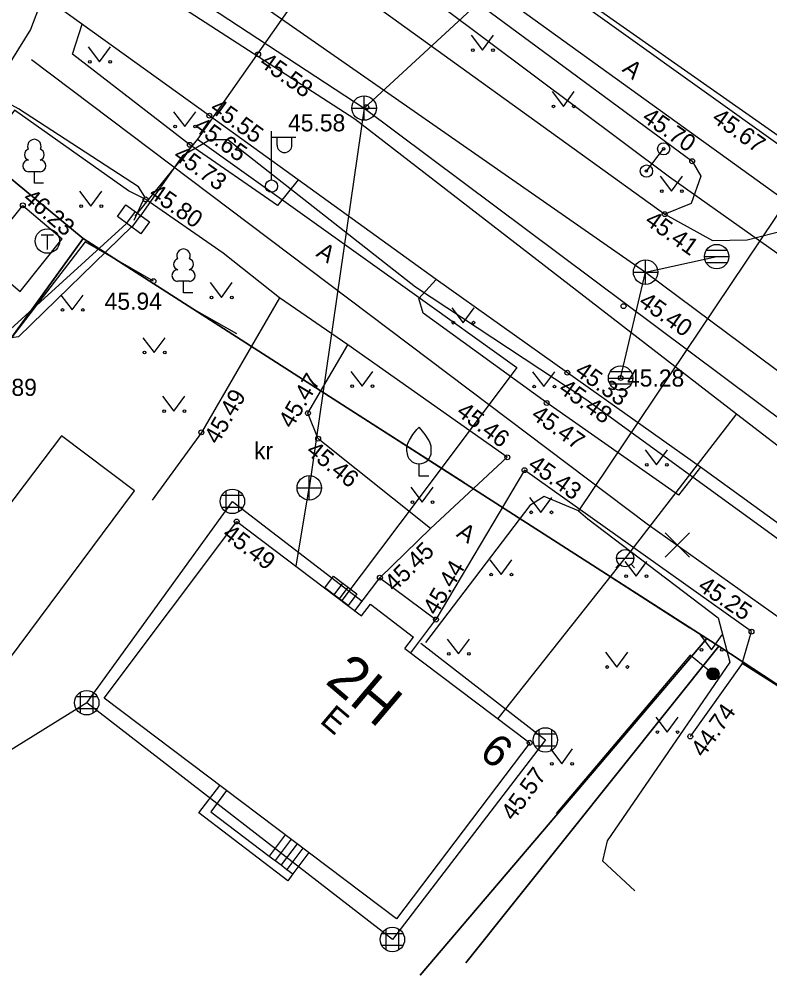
# Model space of a CAD drawing. Extents: x 641898 to 642187, y 6456130 to 6456463.
# Drawn here: x 642106.68 to 642137.38, y 6456366.32 to 6456405.54 of the extents above; entities that cross this region are included whole.
import ezdxf

# ---------------------------------------------------------------- set-up
doc = ezdxf.new("R2010")
doc.units = 0
for name, color, linetype in [('AED', 7, 'Continuous'), ('DKAEV', 7, 'Continuous'), ('DTRASS', 7, 'Continuous'), ('HALJASTUS', 7, 'Continuous'), ('HOONE', 7, 'Continuous'), ('KKAEV', 7, 'Continuous'), ('KORGUS', 7, 'Continuous'), ('KTRASS', 7, 'Continuous'), ('LIIKLUS', 7, 'Continuous'), ('MPKAABEL', 7, 'Continuous'), ('PIIR', 7, 'Continuous'), ('POST', 7, 'Continuous'), ('PUU', 7, 'Continuous'), ('SITRASS', 7, 'Continuous'), ('SKKAEV', 7, 'Continuous'), ('SKTRASS', 7, 'Continuous'), ('TEE', 7, 'Continuous'), ('TKAEV', 7, 'Continuous'), ('TTRASS', 7, 'Continuous'), ('VKAEV', 7, 'Continuous'), ('VTRASS', 7, 'Continuous')]:
    doc.layers.add(name, color=color, linetype=linetype)

msp = doc.modelspace()

# ---------------------------------------------------------------- linework, layer by layer
at = {"layer": 'AED'}
for points in [[(642086.606, 6456365.23), (642109.3, 6456396.57)], [(642135.055, 6456378.781), (642134.122, 6456379.539), (642128.64, 6456373.07)]]:
    msp.add_lwpolyline(points, dxfattribs=at)
at = {"layer": 'DKAEV'}
for p, q in [((642115.153, 6456385.397), (642115.153, 6456386.263)), ((642115.653, 6456386.263), (642115.653, 6456385.397)), ((642114.97, 6456386.08), (642115.836, 6456386.08)), ((642115.836, 6456385.58), (642114.97, 6456385.58)), ((642109.195, 6456377.169), (642109.195, 6456378.035)), ((642109.695, 6456378.035), (642109.695, 6456377.169)), ((642109.012, 6456377.852), (642109.878, 6456377.852)), ((642109.878, 6456377.352), (642109.012, 6456377.352)), ((642127.95, 6456375.647), (642127.95, 6456376.513)), ((642128.45, 6456376.513), (642128.45, 6456375.647)), ((642127.767, 6456376.33), (642128.633, 6456376.33)), ((642128.633, 6456375.83), (642127.767, 6456375.83)), ((642121.694, 6456367.492), (642121.694, 6456368.358)), ((642122.194, 6456368.358), (642122.194, 6456367.492)), ((642121.511, 6456368.175), (642122.377, 6456368.175)), ((642122.377, 6456367.675), (642121.511, 6456367.675))]:
    msp.add_line(p, q, dxfattribs=at)
for centre in [(642115.403, 6456385.83), (642109.445, 6456377.602), (642128.2, 6456376.08), (642121.944, 6456367.925)]:
    msp.add_circle(centre, 0.5, dxfattribs=at)
at = {"layer": 'DTRASS'}
for points in [[(642109.445, 6456377.602), (642115.403, 6456385.83), (642120.713, 6456381.754)], [(642123.11, 6456380.033), (642128.2, 6456376.08), (642121.944, 6456367.925), (642109.445, 6456377.602)], [(642109.445, 6456377.602), (642097.207, 6456370.006), (642085.312, 6456352.168), (642072.514, 6456332.697)]]:
    msp.add_lwpolyline(points, dxfattribs=at)
at = {"layer": 'HALJASTUS'}
for p, q in [((642125.168, 6456404.88), (642125.631, 6456404.273)), ((642125.631, 6456404.273), (642126.077, 6456404.88)), ((642109.51, 6456404.4), (642109.973, 6456403.793)), ((642109.973, 6456403.793), (642110.419, 6456404.4)), ((642128.473, 6456402.579), (642128.937, 6456401.973)), ((642128.937, 6456401.973), (642129.382, 6456402.579)), ((642112.994, 6456401.753), (642113.458, 6456401.146)), ((642113.458, 6456401.146), (642113.903, 6456401.753)), ((642132.896, 6456399.117), (642133.359, 6456398.51)), ((642133.359, 6456398.51), (642133.805, 6456399.117)), ((642109.152, 6456398.503), (642109.616, 6456397.896)), ((642109.616, 6456397.896), (642110.061, 6456398.503)), ((642114.491, 6456394.773), (642114.954, 6456394.166)), ((642114.954, 6456394.166), (642115.4, 6456394.773)), ((642108.393, 6456394.259), (642108.856, 6456393.652)), ((642108.856, 6456393.652), (642109.302, 6456394.259)), ((642124.375, 6456393.74), (642124.838, 6456393.133)), ((642124.838, 6456393.133), (642125.284, 6456393.74)), ((642111.743, 6456392.517), (642112.207, 6456391.91)), ((642112.207, 6456391.91), (642112.652, 6456392.517)), ((642120.242, 6456391.143), (642120.706, 6456390.536)), ((642120.706, 6456390.536), (642121.151, 6456391.143)), ((642127.68, 6456391.126), (642128.144, 6456390.519)), ((642128.144, 6456390.519), (642128.589, 6456391.126)), ((642112.547, 6456390.127), (642113.011, 6456389.52)), ((642113.011, 6456389.52), (642113.456, 6456390.127)), ((642132.282, 6456387.932), (642132.745, 6456387.325)), ((642132.745, 6456387.325), (642133.191, 6456387.932)), ((642122.699, 6456386.408), (642123.163, 6456385.801)), ((642123.163, 6456385.801), (642123.608, 6456386.408)), ((642127.558, 6456385.989), (642128.021, 6456385.382)), ((642128.021, 6456385.382), (642128.467, 6456385.989)), ((642125.927, 6456383.442), (642126.39, 6456382.836)), ((642126.39, 6456382.836), (642126.836, 6456383.442)), ((642131.444, 6456383.375), (642131.908, 6456382.769)), ((642131.908, 6456382.769), (642132.353, 6456383.375)), ((642134.527, 6456380.371), (642134.99, 6456379.764)), ((642134.99, 6456379.764), (642135.436, 6456380.371)), ((642124.185, 6456380.204), (642124.648, 6456379.597)), ((642124.648, 6456379.597), (642125.094, 6456380.204)), ((642130.662, 6456379.668), (642131.126, 6456379.061)), ((642131.126, 6456379.061), (642131.571, 6456379.668)), ((642132.717, 6456377.009), (642133.181, 6456376.403)), ((642133.181, 6456376.403), (642133.626, 6456377.009)), ((642128.406, 6456375.714), (642128.87, 6456375.107)), ((642128.87, 6456375.107), (642129.315, 6456375.714))]:
    msp.add_line(p, q, dxfattribs=at)
for points in [[(642112.178, 6456394.826), (642109.377, 6456396.437), (642104.806, 6456390.491)], [(642115.582, 6456392.678), (642113.951, 6456393.599)], [(642120.251, 6456389.571), (642124.869, 6456386.618)], [(642126.917, 6456385.291), (642134.106, 6456380.668)]]:
    msp.add_lwpolyline(points, dxfattribs=at)
for centre in [(642125.23, 6456404.273), (642126.059, 6456404.273), (642109.572, 6456403.793), (642110.401, 6456403.793), (642128.536, 6456401.973), (642129.365, 6456401.973), (642113.057, 6456401.146), (642113.885, 6456401.146), (642132.958, 6456398.51), (642133.787, 6456398.51), (642109.215, 6456397.896), (642110.043, 6456397.896), (642114.553, 6456394.166), (642115.382, 6456394.166), (642108.455, 6456393.652), (642109.284, 6456393.652), (642124.437, 6456393.133), (642125.266, 6456393.133), (642111.806, 6456391.91), (642112.634, 6456391.91), (642120.305, 6456390.536), (642121.134, 6456390.536), (642127.743, 6456390.519), (642128.572, 6456390.519), (642112.61, 6456389.52), (642113.439, 6456389.52), (642132.344, 6456387.325), (642133.173, 6456387.325), (642122.762, 6456385.801), (642123.591, 6456385.801), (642127.62, 6456385.382), (642128.449, 6456385.382), (642125.989, 6456382.836), (642126.818, 6456382.836), (642131.507, 6456382.769), (642132.335, 6456382.769), (642124.247, 6456379.597), (642125.076, 6456379.597), (642134.589, 6456379.764), (642135.418, 6456379.764), (642130.725, 6456379.061), (642131.554, 6456379.061), (642132.78, 6456376.403), (642133.609, 6456376.403), (642128.469, 6456375.107), (642129.298, 6456375.107)]:
    msp.add_circle(centre, 0.055, dxfattribs=at)
at = {"layer": 'HOONE'}
for p, q in [((642120.414, 6456381.358), (642121.435, 6456382.71)), ((642121.435, 6456382.71), (642123.726, 6456380.999)), ((642120.687, 6456381.152), (642121.048, 6456381.631)), ((642121.048, 6456381.631), (642122.803, 6456380.283)), ((642122.697, 6456379.635), (642123.726, 6456380.999)), ((642122.453, 6456379.819), (642122.803, 6456380.283))]:
    msp.add_line(p, q, dxfattribs=at)
for points in [[(642111.401, 6456386.256), (642108.416, 6456388.51), (642097.595, 6456374.232), (642100.644, 6456371.84), (642111.401, 6456386.256)], [(642110.153, 6456377.794), (642115.579, 6456385.007), (642120.687, 6456381.152)], [(642122.453, 6456379.819), (642127.559, 6456375.965), (642122.116, 6456368.768), (642110.153, 6456377.794)], [(642118.525, 6456371.478), (642117.87, 6456370.611), (642117.67, 6456370.317), (642114.035, 6456373.098), (642114.885, 6456374.224)], [(642115.168, 6456374.01), (642114.515, 6456373.145), (642116.913, 6456371.334), (642117.152, 6456371.154), (642117.391, 6456370.973), (642117.631, 6456370.792), (642117.87, 6456370.611)], [(642117.567, 6456372.2), (642116.913, 6456371.334)], [(642117.806, 6456372.02), (642117.152, 6456371.154)], [(642118.046, 6456371.839), (642117.391, 6456370.973)], [(642118.285, 6456371.658), (642117.631, 6456370.792)]]:
    msp.add_lwpolyline(points, dxfattribs=at)
at = {"layer": 'KKAEV'}
for p, q in [((642120.79, 6456401.404), (642120.79, 6456402.404)), ((642120.29, 6456401.904), (642121.29, 6456401.904)), ((642118.545, 6456385.883), (642118.545, 6456386.883)), ((642118.045, 6456386.383), (642119.045, 6456386.383))]:
    msp.add_line(p, q, dxfattribs=at)
for centre in [(642120.79, 6456401.904), (642118.545, 6456386.383)]:
    msp.add_circle(centre, 0.5, dxfattribs=at)
at = {"layer": 'KORGUS'}
for centre in [(642116.455, 6456404.101), (642120.883, 6456401.938), (642114.461, 6456401.591), (642113.664, 6456400.399), (642134.203, 6456399.731), (642106.832, 6456397.927), (642111.857, 6456398.169), (642133.082, 6456397.566), (642112.178, 6456394.826), (642131.398, 6456393.807), (642129.099, 6456391.087), (642131.278, 6456390.871), (642128.257, 6456389.851), (642118.492, 6456389.435), (642114.135, 6456388.65), (642118.909, 6456388.391), (642126.644, 6456387.632), (642127.346, 6456387.106), (642115.579, 6456385.007), (642121.435, 6456382.71), (642123.726, 6456380.999), (642136.631, 6456380.506), (642127.559, 6456375.965), (642134.126, 6456376.224)]:
    msp.add_circle(centre, 0.1, dxfattribs=at)
at = {"layer": 'KTRASS'}
msp.add_line((642118.008, 6456383.188), (642118.545, 6456386.383), dxfattribs=at)
for points in [[(642097.453, 6456417.178), (642120.79, 6456401.904), (642128.312, 6456408.847)], [(642120.79, 6456401.904), (642118.546, 6456386.383)], [(642120.79, 6456401.904), (642142.159, 6456385.934), (642139.477, 6456380.04)]]:
    msp.add_lwpolyline(points, dxfattribs=at)
at = {"layer": 'LIIKLUS'}
msp.add_lwpolyline([(642132.332, 6456399.33), (642133.037, 6456400.237)], dxfattribs=at)
for centre, radius in [((642133.037, 6456400.237), 0.25), ((642133.037, 6456400.237), 0.05), ((642132.332, 6456399.33), 0.25), ((642132.332, 6456399.33), 0.05)]:
    msp.add_circle(centre, radius, dxfattribs=at)
at = {"layer": 'MPKAABEL'}
for points in [[(642111.38, 6456397.322), (642111.821, 6456398.278), (642111.566, 6456398.687), (642106.662, 6456401.878), (642104.173, 6456403.226), (642102.463, 6456404.743), (642098.416, 6456407.735), (642093.869, 6456411.053), (642088.34, 6456414.838), (642084.091, 6456418.291), (642080.802, 6456421.008), (642078.062, 6456423.4), (642076.693, 6456425.172), (642076.136, 6456425.203), (642075.518, 6456424.922)], [(642122.377, 6456412.608), (642121.876, 6456411.894), (642113.976, 6456400.639), (642111.408, 6456397.482)], [(642140.99, 6456382.049), (642138.19, 6456383.95), (642129.85, 6456390), (642122.89, 6456394.58), (642115.22, 6456400.61), (642114.49, 6456400.61), (642113.36, 6456399.95), (642111.6, 6456397.44)], [(642113.976, 6456400.639), (642122.658, 6456394.432), (642127.036, 6456391.302), (642123.036, 6456385.976), (642119.882, 6456381.774)], [(642111.3, 6456397.08), (642106.66, 6456392.56), (642105.86, 6456392.45), (642105.09, 6456392.76), (642099.85, 6456396.34), (642098.25, 6456398.24), (642097.74, 6456398.44)], [(642103.229, 6456390.056), (642103.28, 6456390.1), (642111.06, 6456397.17)]]:
    msp.add_lwpolyline(points, dxfattribs=at)
at = {"layer": 'PIIR'}
for points in [[(642138.032, 6456378.12), (642135.3, 6456379.91), (642134.8, 6456380.23), (642109.3, 6456396.57), (642085.36, 6456416.4), (642064.743, 6456431.542)], [(642014.833, 6456379.743), (642022.41, 6456385.37), (642046.27, 6456403.18), (642048.75, 6456408.2), (642051.82, 6456407.19), (642085.36, 6456416.4), (642109.3, 6456396.57), (642073.4, 6456346.82), (642063.74, 6456333.42), (642017.92, 6456331.38), (641993.48, 6456331.76), (641987.367, 6456331.835)], [(642088.288, 6456334.305), (642063.74, 6456333.42), (642109.3, 6456396.57), (642134.8, 6456380.23), (642123.086, 6456366.473)], [(642123.086, 6456366.473), (642134.8, 6456380.23), (642135.3, 6456379.91), (642124.943, 6456366.972)], [(642124.953, 6456366.975), (642135.3, 6456379.91), (642138.032, 6456378.12)]]:
    msp.add_lwpolyline(points, dxfattribs=at)
at = {"layer": 'POST'}
for p, q in [((642117, 6456398.964), (642117, 6456400.964)), ((642117, 6456400.714), (642118, 6456400.714)), ((642117.227, 6456400.393), (642117.227, 6456400.714)), ((642117.839, 6456400.393), (642117.839, 6456400.714)), ((642117, 6456398.714), (642117, 6456398.714)), ((642111.422, 6456397.68), (642111.07, 6456397.198)), ((642111.642, 6456397.52), (642111.29, 6456397.038)), ((642119.906, 6456382.489), (642119.547, 6456382.012)), ((642120.123, 6456382.325), (642119.763, 6456381.849))]:
    msp.add_line(p, q, dxfattribs=at)
for points in [[(642111.049, 6456397.952), (642112.014, 6456397.248), (642111.663, 6456396.766), (642110.698, 6456397.47)], [(642119.538, 6456382.767), (642120.491, 6456382.047), (642120.132, 6456381.571), (642119.178, 6456382.29)]]:
    msp.add_lwpolyline(points, close=True, dxfattribs=at)
for centre, radius in [((642117, 6456398.714), 0.25), ((642135.055, 6456378.781), 0.25), ((642135.055, 6456378.781), 0.225), ((642135.055, 6456378.781), 0.2), ((642135.055, 6456378.781), 0.175), ((642135.055, 6456378.781), 0.15), ((642135.055, 6456378.781), 0.125), ((642135.055, 6456378.781), 0.1), ((642135.055, 6456378.781), 0.075), ((642135.055, 6456378.781), 0.05), ((642135.055, 6456378.781), 0.025)]:
    msp.add_circle(centre, radius, dxfattribs=at)
msp.add_arc((642117.533, 6456400.393), 0.306, 180, 0, dxfattribs=at)
at = {"layer": 'PUU'}
for p, q in [((642107.544, 6456399.304), (642107.064, 6456399.304)), ((642107.304, 6456398.829), (642107.304, 6456399.304)), ((642107.684, 6456398.829), (642107.304, 6456398.829)), ((642113.644, 6456394.823), (642113.164, 6456394.823)), ((642113.404, 6456394.348), (642113.404, 6456394.823)), ((642113.784, 6456394.348), (642113.404, 6456394.348)), ((642123.035, 6456386.865), (642123.035, 6456387.365)), ((642123.435, 6456386.865), (642123.035, 6456386.865))]:
    msp.add_line(p, q, dxfattribs=at)
for points in [[(642122.535, 6456387.865), (642122.535, 6456388.015), (642122.545, 6456388.08), (642122.58, 6456388.21), (642122.64, 6456388.33), (642122.785, 6456388.565), (642122.945, 6456388.77), (642123.035, 6456388.865)], [(642123.535, 6456387.865), (642123.535, 6456388.015), (642123.525, 6456388.08), (642123.49, 6456388.21), (642123.43, 6456388.33), (642123.285, 6456388.565), (642123.125, 6456388.77), (642123.035, 6456388.865)]]:
    msp.add_lwpolyline(points, dxfattribs=at)
for centre, radius, start, end in [((642107.304, 6456400.349), 0.277, 332.5799, 207.4201), ((642107.134, 6456400.002), 0.233, 109.0217, 253.1415), ((642107.474, 6456400.002), 0.233, 286.8508, 70.9859), ((642107.067, 6456399.541), 0.238, 90.0016, 269.3953), ((642107.541, 6456399.541), 0.238, 270.6047, 89.9984), ((642113.404, 6456395.868), 0.277, 332.5799, 207.4201), ((642113.234, 6456395.521), 0.233, 109.0217, 253.1415), ((642113.574, 6456395.521), 0.233, 286.8508, 70.9859), ((642113.167, 6456395.06), 0.238, 90.0016, 269.3953), ((642113.641, 6456395.06), 0.238, 270.6047, 89.9984), ((642123.035, 6456387.865), 0.5, 180, 0)]:
    msp.add_arc(centre, radius, start, end, dxfattribs=at)
at = {"layer": 'SITRASS'}
for points in [[(642110.035, 6456416.508), (642111.223, 6456417.589), (642121.975, 6456409.685), (642147.793, 6456391.085)], [(642115.446, 6456417), (642116.949, 6456415.862), (642121.862, 6456412.21), (642129.013, 6456406.895), (642138.775, 6456400.04), (642139.233, 6456399.615), (642149.042, 6456392.744)], [(642110.319, 6456416.284), (642111.191, 6456415.749), (642107.145, 6456405.115), (642099.145, 6456392.248)], [(642110.319, 6456416.284), (642122.074, 6456407.479), (642133.27, 6456399.092), (642146.682, 6456389.61)], [(642139.233, 6456399.615), (642138.867, 6456399.298), (642129.554, 6456385.449), (642129.935, 6456385.113), (642135.265, 6456381.072), (642135.741, 6456379.258), (642130.728, 6456371.952), (642130.537, 6456371.136), (642131.855, 6456369.916)], [(642129.554, 6456385.449), (642128.151, 6456386.027), (642127.565, 6456385.662), (642123.301, 6456380.069)]]:
    msp.add_lwpolyline(points, dxfattribs=at)
at = {"layer": 'SKKAEV'}
for p, q in [((642135.636, 6456396.082), (642134.776, 6456396.082)), ((642132.3, 6456394.699), (642132.3, 6456395.699)), ((642134.706, 6456395.832), (642135.706, 6456395.832)), ((642135.636, 6456395.582), (642134.776, 6456395.582)), ((642131.8, 6456395.199), (642132.8, 6456395.199)), ((642131.708, 6456391.121), (642130.848, 6456391.121)), ((642130.778, 6456390.871), (642131.778, 6456390.871)), ((642131.708, 6456390.621), (642130.848, 6456390.621))]:
    msp.add_line(p, q, dxfattribs=at)
for centre in [(642135.206, 6456395.832), (642132.3, 6456395.199), (642131.278, 6456390.871)]:
    msp.add_circle(centre, 0.5, dxfattribs=at)
at = {"layer": 'SKTRASS'}
for p, q in [((642089.892, 6456424.701), (642132.3, 6456395.199)), ((642132.3, 6456395.199), (642135.206, 6456395.832)), ((642131.278, 6456390.871), (642132.3, 6456395.199)), ((642132.3, 6456395.199), (642144.198, 6456386.309))]:
    msp.add_line(p, q, dxfattribs=at)
at = {"layer": 'TEE'}
for points in [[(642114.461, 6456401.591), (642103.893, 6456409.188), (642092.802, 6456417.152), (642078.911, 6456427.219)], [(642121.786, 6456411.835), (642137.808, 6456400.379), (642138.427, 6456401.438), (642141.188, 6456400.353)], [(642120.432, 6456409.894), (642134.203, 6456399.731), (642134.553, 6456399.119), (642134.165, 6456398), (642133.082, 6456397.566)], [(642119.094, 6456407.661), (642133.082, 6456397.566), (642135.034, 6456396.494), (642136.458, 6456396.512), (642138.048, 6456396.933), (642139.305, 6456397.637), (642140.195, 6456398.579), (642141.188, 6456400.353), (642141.319, 6456400.605)], [(642118.092, 6456398.973), (642117.243, 6456397.923), (642113.664, 6456400.399), (642108.871, 6456404.112), (642109.255, 6456405.334)], [(642111.152, 6456398.523), (642106.487, 6456401.816), (642101.635, 6456395.29)], [(642141.241, 6456382.383), (642134.543, 6456387.231), (642129.099, 6456391.087), (642123.73, 6456394.904), (642118.092, 6456398.973), (642114.461, 6456401.591)], [(642121.435, 6456382.71), (642123.498, 6456384.717), (642126.644, 6456387.632), (642120.128, 6456392.229), (642117.331, 6456394.147), (642115.02, 6456395.975), (642111.857, 6456398.169), (642111.152, 6456398.523)], [(642134.543, 6456387.231), (642133.646, 6456386.083), (642128.257, 6456389.851), (642123.199, 6456393.516), (642123.032, 6456394.124), (642123.73, 6456394.904)], [(642117.331, 6456394.147), (642114.135, 6456388.65), (642112.124, 6456385.882)], [(642123.498, 6456384.717), (642118.909, 6456388.391), (642118.492, 6456389.435), (642120.128, 6456392.229)], [(642138.006, 6456378.086), (642136.243, 6456379.204), (642136.631, 6456380.506), (642127.346, 6456387.106), (642123.726, 6456380.999)], [(642136.243, 6456379.204), (642134.126, 6456376.224)]]:
    msp.add_lwpolyline(points, dxfattribs=at)
at = {"layer": 'TKAEV'}
for p, q in [((642107.588, 6456396.72), (642108.088, 6456396.72)), ((642107.838, 6456396.12), (642107.838, 6456396.72))]:
    msp.add_line(p, q, dxfattribs=at)
msp.add_circle((642107.838, 6456396.47), 0.5, dxfattribs=at)
at = {"layer": 'TTRASS'}
for p, q in [((642105.11, 6456395.776), (642106.832, 6456397.927)), ((642106.832, 6456397.927), (642108.444, 6456396.556))]:
    msp.add_line(p, q, dxfattribs=at)
msp.add_lwpolyline([(642105.11, 6456395.776), (642106.722, 6456394.405), (642108.444, 6456396.556)], dxfattribs=at)
at = {"layer": 'VKAEV'}
for p, q in [((642131.217, 6456383.26), (642131.077, 6456383.12)), ((642131.114, 6456383.507), (642131.814, 6456383.507)), ((642131.711, 6456383.26), (642131.851, 6456383.12))]:
    msp.add_line(p, q, dxfattribs=at)
msp.add_circle((642131.464, 6456383.507), 0.35, dxfattribs=at)
at = {"layer": 'VTRASS'}
for p, q in [((642107.193, 6456403.891), (642132.358, 6456384.916)), ((642132.358, 6456384.916), (642139.391, 6456379.926)), ((642133.105, 6456384.545), (642134.095, 6456383.555)), ((642133.105, 6456383.555), (642134.095, 6456384.545)), ((642126.273, 6456376.952), (642131.464, 6456383.507))]:
    msp.add_line(p, q, dxfattribs=at)
for points in [[(642107.553, 6456409.78), (642120.405, 6456401.462), (642136.02, 6456389.409), (642131.464, 6456383.507)], [(642136.02, 6456389.409), (642138.784, 6456387.276), (642139.43, 6456386.824), (642139.904, 6456387.298), (642145.63, 6456397.873)]]:
    msp.add_lwpolyline(points, dxfattribs=at)

# ---------------------------------------------------------------- texts
at = {"layer": 'HOONE'}
for s, height, rotation, p in [('2H', 1.7138, 319.7079, (642119.153, 6456378.428)), ('E', 1, 319.7079, (642118.937, 6456376.815)), ('6', 1.285, 321.8428, (642125.445, 6456375.443))]:
    msp.add_text(s, height=height, rotation=rotation, dxfattribs=at).set_placement(p)
at = {"layer": 'KORGUS'}
for s, rotation, p in [(' 45.58', 324.2079, (642116.25, 6456403.817)), (' 45.55', 324.2079, (642114.231, 6456401.948)), (' 45.70', 325.3247, (642131.894, 6456401.553)), (' 45.67', 324.4577, (642134.754, 6456401.538)), (' 45.65', 324.2079, (642113.562, 6456401.192)), (' 45.73', 324.2079, (642112.731, 6456400.015)), (' 46.23', 319.619, (642106.593, 6456398.313)), (' 45.80', 325.2531, (642111.733, 6456398.446)), (' 45.41', 324.69, (642132.013, 6456397.343)), (' 45.40', 324.69, (642131.761, 6456394.024)), (' 45.33', 324.69, (642129.148, 6456391.191)), (' 45.47', 59.1723, (642117.707, 6456388.547)), (' 45.48', 324.69, (642128.484, 6456390.473)), (' 45.49', 59.8259, (642114.676, 6456387.896)), (' 45.46', 323.1562, (642124.312, 6456389.549)), (' 45.47', 324.69, (642127.364, 6456389.402)), (' 45.46', 321.3189, (642118.175, 6456387.973)), (' 45.43', 324.5939, (642127.231, 6456387.361)), (' 45.49', 322.956, (642114.74, 6456384.552)), (' 45.45', 44.2117, (642121.842, 6456381.919)), (' 45.44', 59.3421, (642123.613, 6456380.908)), (' 45.25', 325.9704, (642134.175, 6456382.388)), (' 44.74', 54.6099, (642134.512, 6456375.117)), (' 45.57', 53.8084, (642126.741, 6456372.527))]:
    msp.add_text(s, height=0.7, rotation=rotation, dxfattribs=at).set_placement(p)
for s, p in [(' 45.58', (642117.416, 6456400.951)), (' 45.94', (642109.918, 6456393.66)), (' 45.28', (642131.278, 6456390.521)), (' 45.89', (642104.806, 6456390.141))]:
    msp.add_text(s, height=0.7, dxfattribs=at).set_placement(p)
at = {"layer": 'TEE'}
for rotation, p in [(320.2538, (642131.304, 6456403.434)), (327.2648, (642118.786, 6456395.878)), (327.2648, (642124.524, 6456384.425))]:
    msp.add_text('A', height=0.7, rotation=rotation, dxfattribs=at).set_placement(p)
msp.add_text('kr', height=0.7, dxfattribs=at).set_placement((642116.286, 6456387.551))

doc.saveas('drawing.dxf')
